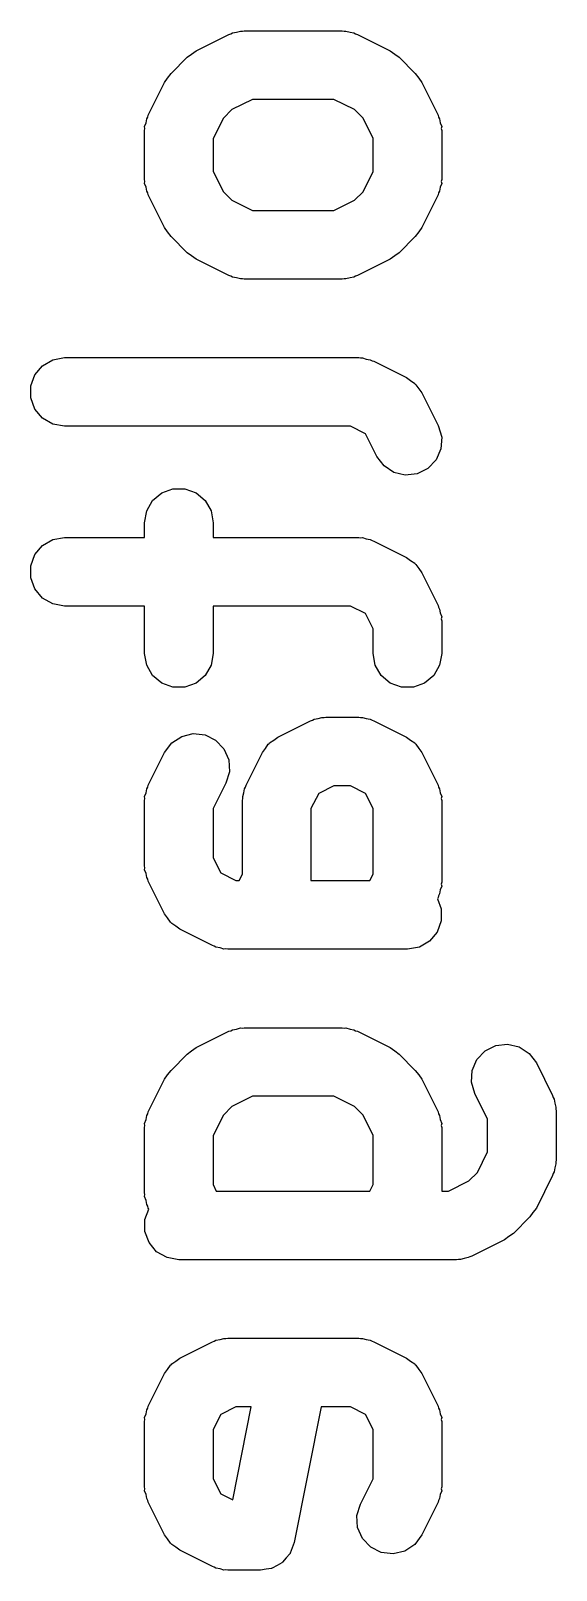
# Model space of a CAD drawing. Extents: x 91.3 to 189.8, y -113.5 to -60.4.
# Drawn here: x 166.514 to 168.046, y -69.553 to -65.068 of the extents above; entities that cross this region are included whole.
import ezdxf

# ---------------------------------------------------------------- set-up
doc = ezdxf.new("R2010")
doc.units = 0
doc.header["$MEASUREMENT"] = 0
doc.layers.add('BLACK', color=7, linetype='CONTINUOUS')

msp = doc.modelspace()

# ---------------------------------------------------------------- linework, layer by layer
at = {"layer": 'Black'}
for p, q in [((166.996, -65.1258), (167.091, -65.0782)), ((167.091, -65.0782), (167.097, -65.0765)), ((167.097, -65.0765), (167.102, -65.0737)), ((167.102, -65.0737), (167.114, -65.0716)), ((167.114, -65.0716), (167.125, -65.0683)), ((167.125, -65.0683), (167.131, -65.0686)), ((167.131, -65.0686), (167.136, -65.0676)), ((167.136, -65.0676), (167.422, -65.0676)), ((167.422, -65.0676), (167.428, -65.0686)), ((167.428, -65.0686), (167.433, -65.0683)), ((167.433, -65.0683), (167.445, -65.0716)), ((167.445, -65.0716), (167.456, -65.0737)), ((167.456, -65.0737), (167.461, -65.0765)), ((167.461, -65.0765), (167.467, -65.0782)), ((167.467, -65.0782), (167.562, -65.1258)), ((166.983, -65.1353), (166.996, -65.1258)), ((167.562, -65.1258), (167.575, -65.1353)), ((166.923, -65.1921), (166.97, -65.1445)), ((166.97, -65.1445), (166.983, -65.1353)), ((167.575, -65.1353), (167.588, -65.1445)), ((167.588, -65.1445), (167.635, -65.1921)), ((166.856, -65.3134), (166.904, -65.2181)), ((166.904, -65.2181), (166.913, -65.2053)), ((166.913, -65.2053), (166.923, -65.1921)), ((167.635, -65.1921), (167.645, -65.2053)), ((167.645, -65.2053), (167.654, -65.2181)), ((167.654, -65.2181), (167.702, -65.3134)), ((167.1, -65.2974), (167.076, -65.3221)), ((167.16, -65.2676), (167.1, -65.2974)), ((167.398, -65.2676), (167.16, -65.2676)), ((167.458, -65.2974), (167.398, -65.2676)), ((167.483, -65.3221), (167.458, -65.2974)), ((166.846, -65.3467), (166.85, -65.3354)), ((166.847, -65.3524), (166.846, -65.3467)), ((166.846, -65.3581), (166.847, -65.3524)), ((166.85, -65.3354), (166.852, -65.3239)), ((166.852, -65.3239), (166.855, -65.3189)), ((166.855, -65.3189), (166.856, -65.3134)), ((167.076, -65.3221), (167.046, -65.3817)), ((167.512, -65.3817), (167.483, -65.3221)), ((167.702, -65.3134), (167.703, -65.3189)), ((167.703, -65.3189), (167.706, -65.3239)), ((167.706, -65.3239), (167.708, -65.3354)), ((167.708, -65.3354), (167.712, -65.3467)), ((167.712, -65.3467), (167.711, -65.3524)), ((167.711, -65.3524), (167.712, -65.3581)), ((166.846, -65.501), (166.846, -65.3581)), ((167.046, -65.3817), (167.046, -65.4773)), ((167.512, -65.4773), (167.512, -65.3817)), ((167.712, -65.3581), (167.712, -65.501)), ((167.046, -65.4773), (167.076, -65.537)), ((167.483, -65.537), (167.512, -65.4773)), ((166.847, -65.5066), (166.846, -65.501)), ((166.846, -65.5124), (166.847, -65.5066)), ((166.85, -65.5236), (166.846, -65.5124)), ((166.852, -65.5352), (166.85, -65.5236)), ((166.855, -65.5401), (166.852, -65.5352)), ((167.706, -65.5352), (167.703, -65.5401)), ((167.708, -65.5236), (167.706, -65.5352)), ((167.712, -65.5124), (167.708, -65.5236)), ((167.712, -65.501), (167.711, -65.5066)), ((167.711, -65.5066), (167.712, -65.5124)), ((166.856, -65.5457), (166.855, -65.5401)), ((166.904, -65.6409), (166.856, -65.5457)), ((167.076, -65.537), (167.1, -65.5616)), ((167.1, -65.5616), (167.16, -65.5914)), ((167.398, -65.5914), (167.458, -65.5616)), ((167.458, -65.5616), (167.483, -65.537)), ((167.702, -65.5457), (167.654, -65.6409)), ((167.703, -65.5401), (167.702, -65.5457)), ((167.16, -65.5914), (167.398, -65.5914)), ((166.913, -65.6538), (166.904, -65.6409)), ((166.923, -65.6669), (166.913, -65.6538)), ((166.97, -65.7145), (166.923, -65.6669)), ((167.635, -65.6669), (167.588, -65.7145)), ((167.645, -65.6538), (167.635, -65.6669)), ((167.654, -65.6409), (167.645, -65.6538)), ((166.983, -65.7237), (166.97, -65.7145)), ((167.588, -65.7145), (167.575, -65.7237)), ((166.996, -65.7333), (166.983, -65.7237)), ((167.091, -65.7809), (166.996, -65.7333)), ((167.562, -65.7333), (167.467, -65.7809)), ((167.575, -65.7237), (167.562, -65.7333)), ((167.097, -65.7825), (167.091, -65.7809)), ((167.102, -65.7854), (167.097, -65.7825)), ((167.114, -65.7874), (167.102, -65.7854)), ((167.125, -65.7908), (167.114, -65.7874)), ((167.131, -65.7904), (167.125, -65.7908)), ((167.136, -65.7914), (167.131, -65.7904)), ((167.422, -65.7914), (167.136, -65.7914)), ((167.428, -65.7904), (167.422, -65.7914)), ((167.433, -65.7908), (167.428, -65.7904)), ((167.445, -65.7874), (167.433, -65.7908)), ((167.456, -65.7854), (167.445, -65.7874)), ((167.461, -65.7825), (167.456, -65.7854)), ((167.467, -65.7809), (167.461, -65.7825)), ((166.548, -66.0434), (166.578, -66.026)), ((166.578, -66.026), (166.612, -66.02)), ((166.612, -66.02), (167.47, -66.02)), ((167.47, -66.02), (167.475, -66.021)), ((167.475, -66.021), (167.481, -66.0207)), ((167.481, -66.0207), (167.492, -66.024)), ((167.492, -66.024), (167.504, -66.026)), ((167.504, -66.026), (167.509, -66.0289)), ((167.509, -66.0289), (167.514, -66.0306)), ((166.514, -66.1026), (166.526, -66.07)), ((166.526, -66.07), (166.548, -66.0434)), ((167.514, -66.0306), (167.609, -66.0782)), ((166.514, -66.1374), (166.514, -66.1026)), ((167.609, -66.0782), (167.621, -66.0869)), ((167.621, -66.0869), (167.634, -66.095)), ((167.634, -66.095), (167.635, -66.0972)), ((167.635, -66.0972), (167.637, -66.0989)), ((167.637, -66.0989), (167.645, -66.1111)), ((167.645, -66.1111), (167.654, -66.1229)), ((166.526, -66.17), (166.514, -66.1374)), ((167.654, -66.1229), (167.702, -66.2181)), ((166.548, -66.1966), (166.526, -66.17)), ((166.578, -66.214), (166.548, -66.1966)), ((166.612, -66.22), (166.578, -66.214)), ((167.446, -66.22), (166.612, -66.22)), ((167.49, -66.2422), (167.446, -66.22)), ((167.523, -66.3076), (167.49, -66.2422)), ((167.702, -66.2181), (167.712, -66.2514)), ((167.712, -66.2514), (167.71, -66.2861)), ((167.71, -66.2861), (167.696, -66.318)), ((167.544, -66.3355), (167.523, -66.3076)), ((167.573, -66.3546), (167.544, -66.3355)), ((167.672, -66.3432), (167.641, -66.3587)), ((167.696, -66.318), (167.672, -66.3432)), ((167.606, -66.3627), (167.573, -66.3546)), ((167.641, -66.3587), (167.606, -66.3627)), ((166.869, -66.4367), (166.896, -66.4143)), ((166.896, -66.4143), (166.928, -66.4025)), ((166.928, -66.4025), (166.963, -66.4025)), ((166.963, -66.4025), (166.996, -66.4143)), ((166.996, -66.4143), (167.022, -66.4367)), ((166.846, -66.501), (166.852, -66.4668)), ((166.852, -66.4668), (166.869, -66.4367)), ((167.022, -66.4367), (167.04, -66.4668)), ((167.04, -66.4668), (167.046, -66.501)), ((166.846, -66.5438), (166.846, -66.501)), ((167.046, -66.501), (167.046, -66.5438)), ((166.526, -66.5938), (166.548, -66.5672)), ((166.548, -66.5672), (166.578, -66.5498)), ((166.578, -66.5498), (166.612, -66.5438)), ((166.612, -66.5438), (166.846, -66.5438)), ((167.046, -66.5438), (167.47, -66.5438)), ((167.47, -66.5438), (167.475, -66.5448)), ((167.475, -66.5448), (167.481, -66.5445)), ((167.481, -66.5445), (167.492, -66.5478)), ((167.492, -66.5478), (167.504, -66.5498)), ((167.504, -66.5498), (167.509, -66.5527)), ((167.509, -66.5527), (167.514, -66.5544)), ((167.514, -66.5544), (167.609, -66.602)), ((166.514, -66.6264), (166.526, -66.5938)), ((167.609, -66.602), (167.621, -66.6107)), ((167.621, -66.6107), (167.634, -66.6188)), ((166.514, -66.6612), (166.514, -66.6264)), ((167.634, -66.6188), (167.635, -66.621)), ((167.635, -66.621), (167.637, -66.6227)), ((167.637, -66.6227), (167.645, -66.6349)), ((167.645, -66.6349), (167.654, -66.6467)), ((167.654, -66.6467), (167.702, -66.7419)), ((166.526, -66.6938), (166.514, -66.6612)), ((166.548, -66.7204), (166.526, -66.6938)), ((166.578, -66.7378), (166.548, -66.7204)), ((166.612, -66.7438), (166.578, -66.7378)), ((166.846, -66.7438), (166.612, -66.7438)), ((166.846, -66.8819), (166.846, -66.7438)), ((167.446, -66.7438), (167.046, -66.7438)), ((167.046, -66.7438), (167.046, -66.8819)), ((167.49, -66.766), (167.446, -66.7438)), ((167.702, -66.7419), (167.703, -66.7475)), ((167.512, -66.8103), (167.49, -66.766)), ((167.703, -66.7475), (167.706, -66.7525)), ((167.706, -66.7525), (167.708, -66.764)), ((167.708, -66.764), (167.712, -66.7752)), ((167.712, -66.7752), (167.711, -66.781)), ((167.711, -66.781), (167.712, -66.7867)), ((167.712, -66.7867), (167.712, -66.8819)), ((167.512, -66.8819), (167.512, -66.8103)), ((166.852, -66.9161), (166.846, -66.8819)), ((166.869, -66.9462), (166.852, -66.9161)), ((167.04, -66.9161), (167.022, -66.9462)), ((167.046, -66.8819), (167.04, -66.9161)), ((167.518, -66.9161), (167.512, -66.8819)), ((167.536, -66.9462), (167.518, -66.9161)), ((167.706, -66.9161), (167.689, -66.9462)), ((167.712, -66.8819), (167.706, -66.9161)), ((166.896, -66.9685), (166.869, -66.9462)), ((166.928, -66.9804), (166.896, -66.9685)), ((166.996, -66.9685), (166.963, -66.9804)), ((167.022, -66.9462), (166.996, -66.9685)), ((167.562, -66.9685), (167.536, -66.9462)), ((167.595, -66.9804), (167.562, -66.9685)), ((167.662, -66.9685), (167.63, -66.9804)), ((167.689, -66.9462), (167.662, -66.9685)), ((166.963, -66.9804), (166.928, -66.9804)), ((167.63, -66.9804), (167.595, -66.9804)), ((167.234, -67.1258), (167.33, -67.0782)), ((167.33, -67.0782), (167.335, -67.0765)), ((167.335, -67.0765), (167.34, -67.0737)), ((167.34, -67.0737), (167.352, -67.0716)), ((167.352, -67.0716), (167.363, -67.0683)), ((167.363, -67.0683), (167.369, -67.0686)), ((167.369, -67.0686), (167.374, -67.0676)), ((167.374, -67.0676), (167.47, -67.0676)), ((167.47, -67.0676), (167.475, -67.0686)), ((167.475, -67.0686), (167.481, -67.0683)), ((167.481, -67.0683), (167.492, -67.0716)), ((167.492, -67.0716), (167.504, -67.0737)), ((167.504, -67.0737), (167.509, -67.0765)), ((167.509, -67.0765), (167.514, -67.0782)), ((167.514, -67.0782), (167.609, -67.1258)), ((166.904, -67.1705), (166.925, -67.1426)), ((166.925, -67.1426), (166.954, -67.1235)), ((166.954, -67.1235), (166.987, -67.1154)), ((166.987, -67.1154), (167.022, -67.1194)), ((167.022, -67.1194), (167.053, -67.1349)), ((167.053, -67.1349), (167.077, -67.1601)), ((167.198, -67.1587), (167.206, -67.1465)), ((167.206, -67.1465), (167.209, -67.1448)), ((167.209, -67.1448), (167.21, -67.1426)), ((167.21, -67.1426), (167.223, -67.1345)), ((167.223, -67.1345), (167.234, -67.1258)), ((167.609, -67.1258), (167.621, -67.1345)), ((167.621, -67.1345), (167.634, -67.1426)), ((167.634, -67.1426), (167.635, -67.1448)), ((167.635, -67.1448), (167.637, -67.1465)), ((167.637, -67.1465), (167.645, -67.1587)), ((166.856, -67.2658), (166.904, -67.1705)), ((167.077, -67.1601), (167.091, -67.192)), ((167.091, -67.192), (167.093, -67.2267)), ((167.142, -67.2658), (167.19, -67.1705)), ((167.19, -67.1705), (167.198, -67.1587)), ((167.645, -67.1587), (167.654, -67.1705)), ((167.654, -67.1705), (167.702, -67.2658)), ((167.093, -67.2267), (167.083, -67.26)), ((166.85, -67.2878), (166.852, -67.2763)), ((166.852, -67.2763), (166.855, -67.2713)), ((166.855, -67.2713), (166.856, -67.2658)), ((167.083, -67.26), (167.046, -67.3341)), ((167.135, -67.2878), (167.137, -67.2763)), ((167.137, -67.2763), (167.14, -67.2713)), ((167.14, -67.2713), (167.142, -67.2658)), ((167.398, -67.2676), (167.354, -67.2898)), ((167.446, -67.2676), (167.398, -67.2676)), ((167.49, -67.2898), (167.446, -67.2676)), ((167.702, -67.2658), (167.703, -67.2713)), ((167.703, -67.2713), (167.706, -67.2763)), ((167.706, -67.2763), (167.708, -67.2878)), ((166.846, -67.299), (166.85, -67.2878)), ((166.847, -67.3048), (166.846, -67.299)), ((166.846, -67.3105), (166.847, -67.3048)), ((166.846, -67.501), (166.846, -67.3105)), ((167.131, -67.3105), (167.132, -67.3048)), ((167.131, -67.525), (167.131, -67.3105)), ((167.132, -67.299), (167.135, -67.2878)), ((167.132, -67.3048), (167.132, -67.299)), ((167.354, -67.2898), (167.331, -67.3341)), ((167.512, -67.3341), (167.49, -67.2898)), ((167.708, -67.2878), (167.712, -67.299)), ((167.712, -67.299), (167.711, -67.3048)), ((167.711, -67.3048), (167.712, -67.3105)), ((167.712, -67.3105), (167.712, -67.5486)), ((167.046, -67.3341), (167.046, -67.4773)), ((167.331, -67.3341), (167.331, -67.5438)), ((167.512, -67.525), (167.512, -67.3341)), ((166.847, -67.5066), (166.846, -67.501)), ((166.846, -67.5124), (166.847, -67.5066)), ((167.046, -67.4773), (167.068, -67.5217)), ((166.85, -67.5236), (166.846, -67.5124)), ((166.852, -67.5352), (166.85, -67.5236)), ((166.855, -67.5401), (166.852, -67.5352)), ((166.856, -67.5457), (166.855, -67.5401)), ((166.904, -67.6409), (166.856, -67.5457)), ((167.068, -67.5217), (167.112, -67.5438)), ((167.112, -67.5438), (167.122, -67.5438)), ((167.122, -67.5438), (167.131, -67.525)), ((167.331, -67.5438), (167.503, -67.5438)), ((167.503, -67.5438), (167.512, -67.525)), ((167.712, -67.5486), (167.711, -67.5543)), ((167.711, -67.5543), (167.712, -67.56)), ((167.702, -67.5933), (167.7, -67.5968)), ((167.7, -67.5968), (167.711, -67.6264)), ((167.703, -67.5878), (167.702, -67.5933)), ((167.706, -67.5828), (167.703, -67.5878)), ((167.708, -67.5712), (167.706, -67.5828)), ((167.712, -67.56), (167.708, -67.5712)), ((166.913, -67.6527), (166.904, -67.6409)), ((167.711, -67.6264), (167.711, -67.6612)), ((166.921, -67.6649), (166.913, -67.6527)), ((166.923, -67.6666), (166.921, -67.6649)), ((166.925, -67.6688), (166.923, -67.6666)), ((166.937, -67.6769), (166.925, -67.6688)), ((166.949, -67.6856), (166.937, -67.6769)), ((167.044, -67.7333), (166.949, -67.6856)), ((167.711, -67.6612), (167.699, -67.6938)), ((167.049, -67.7349), (167.044, -67.7333)), ((167.677, -67.7204), (167.647, -67.7378)), ((167.699, -67.6938), (167.677, -67.7204)), ((167.054, -67.7378), (167.049, -67.7349)), ((167.066, -67.7398), (167.054, -67.7378)), ((167.077, -67.7432), (167.066, -67.7398)), ((167.083, -67.7428), (167.077, -67.7432)), ((167.089, -67.7438), (167.083, -67.7428)), ((167.612, -67.7438), (167.089, -67.7438)), ((167.647, -67.7378), (167.612, -67.7438)), ((166.996, -68.0306), (167.091, -67.9829)), ((167.091, -67.9829), (167.097, -67.9813)), ((167.097, -67.9813), (167.102, -67.9784)), ((167.102, -67.9784), (167.114, -67.9764)), ((167.114, -67.9764), (167.125, -67.973)), ((167.125, -67.973), (167.131, -67.9734)), ((167.131, -67.9734), (167.136, -67.9724)), ((167.136, -67.9724), (167.422, -67.9724)), ((167.422, -67.9724), (167.428, -67.9734)), ((167.428, -67.9734), (167.433, -67.973)), ((167.433, -67.973), (167.445, -67.9764)), ((167.445, -67.9764), (167.456, -67.9784)), ((167.456, -67.9784), (167.461, -67.9813)), ((167.461, -67.9813), (167.467, -67.9829)), ((167.467, -67.9829), (167.562, -68.0306)), ((166.97, -68.0493), (166.983, -68.0401)), ((166.983, -68.0401), (166.996, -68.0306)), ((167.562, -68.0306), (167.575, -68.0401)), ((167.575, -68.0401), (167.588, -68.0493)), ((167.815, -68.0649), (167.839, -68.0397)), ((167.839, -68.0397), (167.87, -68.0242)), ((167.87, -68.0242), (167.904, -68.0202)), ((167.904, -68.0202), (167.938, -68.0282)), ((167.938, -68.0282), (167.967, -68.0474)), ((167.967, -68.0474), (167.988, -68.0753)), ((166.923, -68.0969), (166.97, -68.0493)), ((167.588, -68.0493), (167.635, -68.0969)), ((167.801, -68.0968), (167.815, -68.0649)), ((167.988, -68.0753), (168.035, -68.1705)), ((166.856, -68.2181), (166.904, -68.1229)), ((166.904, -68.1229), (166.913, -68.11)), ((166.913, -68.11), (166.923, -68.0969)), ((167.635, -68.0969), (167.645, -68.11)), ((167.645, -68.11), (167.654, -68.1229)), ((167.654, -68.1229), (167.702, -68.2181)), ((167.799, -68.1314), (167.801, -68.0968)), ((167.809, -68.1647), (167.799, -68.1314)), ((167.16, -68.1724), (167.1, -68.2022)), ((167.398, -68.1724), (167.16, -68.1724)), ((167.458, -68.2022), (167.398, -68.1724)), ((167.846, -68.2388), (167.809, -68.1647)), ((168.035, -68.1705), (168.037, -68.176)), ((168.037, -68.176), (168.04, -68.181)), ((168.04, -68.181), (168.042, -68.1926)), ((166.852, -68.2287), (166.855, -68.2237)), ((166.855, -68.2237), (166.856, -68.2181)), ((167.076, -68.2269), (167.046, -68.2865)), ((167.1, -68.2022), (167.076, -68.2269)), ((167.483, -68.2269), (167.458, -68.2022)), ((167.512, -68.2865), (167.483, -68.2269)), ((167.702, -68.2181), (167.703, -68.2237)), ((167.703, -68.2237), (167.706, -68.2287)), ((168.042, -68.1926), (168.045, -68.2038)), ((168.045, -68.2038), (168.045, -68.2096)), ((168.045, -68.2096), (168.046, -68.2152)), ((168.046, -68.2152), (168.046, -68.3581)), ((166.846, -68.2514), (166.85, -68.2402)), ((166.847, -68.2572), (166.846, -68.2514)), ((166.846, -68.2629), (166.847, -68.2572)), ((166.846, -68.4533), (166.846, -68.2629)), ((166.85, -68.2402), (166.852, -68.2287)), ((167.706, -68.2287), (167.708, -68.2402)), ((167.708, -68.2402), (167.712, -68.2514)), ((167.712, -68.2514), (167.711, -68.2572)), ((167.711, -68.2572), (167.712, -68.2629)), ((167.712, -68.2629), (167.712, -68.4486)), ((167.846, -68.3345), (167.846, -68.2388)), ((167.046, -68.2865), (167.046, -68.4297)), ((167.512, -68.4297), (167.512, -68.2865)), ((167.816, -68.3941), (167.846, -68.3345)), ((168.046, -68.3581), (168.045, -68.3638)), ((167.791, -68.4188), (167.816, -68.3941)), ((168.035, -68.4028), (167.988, -68.4981)), ((168.037, -68.3973), (168.035, -68.4028)), ((168.04, -68.3923), (168.037, -68.3973)), ((168.042, -68.3808), (168.04, -68.3923)), ((168.045, -68.3695), (168.042, -68.3808)), ((168.045, -68.3638), (168.045, -68.3695)), ((167.046, -68.4297), (167.055, -68.4486)), ((167.055, -68.4486), (167.503, -68.4486)), ((167.503, -68.4486), (167.512, -68.4297)), ((167.712, -68.4486), (167.732, -68.4486)), ((167.732, -68.4486), (167.791, -68.4188)), ((166.847, -68.459), (166.846, -68.4533)), ((166.846, -68.4648), (166.847, -68.459)), ((166.85, -68.476), (166.846, -68.4648)), ((166.852, -68.4875), (166.85, -68.476)), ((166.855, -68.4925), (166.852, -68.4875)), ((166.856, -68.4981), (166.855, -68.4925)), ((166.847, -68.5312), (166.858, -68.5016)), ((166.847, -68.5659), (166.847, -68.5312)), ((166.858, -68.5016), (166.856, -68.4981)), ((167.969, -68.524), (167.921, -68.5717)), ((167.978, -68.5109), (167.969, -68.524)), ((167.988, -68.4981), (167.978, -68.5109)), ((166.859, -68.5986), (166.847, -68.5659)), ((167.908, -68.5809), (167.895, -68.5904)), ((167.921, -68.5717), (167.908, -68.5809)), ((166.881, -68.6252), (166.859, -68.5986)), ((166.912, -68.6425), (166.881, -68.6252)), ((167.895, -68.5904), (167.8, -68.638)), ((166.946, -68.6486), (166.912, -68.6425)), ((167.755, -68.6486), (166.946, -68.6486)), ((167.761, -68.6476), (167.755, -68.6486)), ((167.767, -68.6479), (167.761, -68.6476)), ((167.778, -68.6446), (167.767, -68.6479)), ((167.789, -68.6425), (167.778, -68.6446)), ((167.794, -68.6397), (167.789, -68.6425)), ((167.8, -68.638), (167.794, -68.6397)), ((166.949, -68.9353), (167.044, -68.8877)), ((167.044, -68.8877), (167.049, -68.8861)), ((167.049, -68.8861), (167.054, -68.8832)), ((167.054, -68.8832), (167.066, -68.8811)), ((167.066, -68.8811), (167.077, -68.8778)), ((167.077, -68.8778), (167.083, -68.8781)), ((167.083, -68.8781), (167.089, -68.8771)), ((167.089, -68.8771), (167.47, -68.8771)), ((167.47, -68.8771), (167.475, -68.8781)), ((167.475, -68.8781), (167.481, -68.8778)), ((167.481, -68.8778), (167.492, -68.8811)), ((167.492, -68.8811), (167.504, -68.8832)), ((167.504, -68.8832), (167.509, -68.8861)), ((167.509, -68.8861), (167.514, -68.8877)), ((167.514, -68.8877), (167.609, -68.9353)), ((166.925, -68.9521), (166.937, -68.9441)), ((166.937, -68.9441), (166.949, -68.9353)), ((167.609, -68.9353), (167.621, -68.9441)), ((167.621, -68.9441), (167.634, -68.9521)), ((166.856, -69.0753), (166.904, -68.98)), ((166.904, -68.98), (166.913, -68.9682)), ((166.913, -68.9682), (166.921, -68.956)), ((166.921, -68.956), (166.923, -68.9544)), ((166.923, -68.9544), (166.925, -68.9521)), ((167.634, -68.9521), (167.635, -68.9544)), ((167.635, -68.9544), (167.637, -68.956)), ((167.637, -68.956), (167.645, -68.9682)), ((167.645, -68.9682), (167.654, -68.98)), ((167.654, -68.98), (167.702, -69.0753)), ((166.855, -69.0808), (166.856, -69.0753)), ((167.112, -69.0771), (167.068, -69.0993)), ((167.103, -69.3486), (167.157, -69.0771)), ((167.157, -69.0771), (167.112, -69.0771)), ((167.361, -69.0771), (167.282, -69.4729)), ((167.446, -69.0771), (167.361, -69.0771)), ((167.49, -69.0993), (167.446, -69.0771)), ((167.702, -69.0753), (167.703, -69.0808)), ((166.846, -69.1086), (166.85, -69.0973)), ((166.847, -69.1143), (166.846, -69.1086)), ((166.846, -69.12), (166.847, -69.1143)), ((166.846, -69.3105), (166.846, -69.12)), ((166.85, -69.0973), (166.852, -69.0858)), ((166.852, -69.0858), (166.855, -69.0808)), ((167.068, -69.0993), (167.046, -69.1436)), ((167.512, -69.1436), (167.49, -69.0993)), ((167.703, -69.0808), (167.706, -69.0858)), ((167.706, -69.0858), (167.708, -69.0973)), ((167.708, -69.0973), (167.712, -69.1086)), ((167.712, -69.1086), (167.711, -69.1143)), ((167.711, -69.1143), (167.712, -69.12)), ((167.712, -69.12), (167.712, -69.3105)), ((167.046, -69.1436), (167.046, -69.2869)), ((167.512, -69.2869), (167.512, -69.1436)), ((167.046, -69.2869), (167.068, -69.3312)), ((167.475, -69.361), (167.512, -69.2869)), ((166.847, -69.3162), (166.846, -69.3105)), ((166.846, -69.3219), (166.847, -69.3162)), ((166.85, -69.3331), (166.846, -69.3219)), ((166.852, -69.3447), (166.85, -69.3331)), ((166.855, -69.3497), (166.852, -69.3447)), ((167.068, -69.3312), (167.103, -69.3486)), ((167.706, -69.3447), (167.703, -69.3497)), ((167.708, -69.3331), (167.706, -69.3447)), ((167.712, -69.3219), (167.708, -69.3331)), ((167.712, -69.3105), (167.711, -69.3162)), ((167.711, -69.3162), (167.712, -69.3219)), ((166.856, -69.3552), (166.855, -69.3497)), ((166.904, -69.4504), (166.856, -69.3552)), ((167.465, -69.3943), (167.475, -69.361)), ((167.702, -69.3552), (167.654, -69.4504)), ((167.703, -69.3497), (167.702, -69.3552)), ((167.467, -69.429), (167.465, -69.3943)), ((167.481, -69.4608), (167.467, -69.429)), ((166.913, -69.4622), (166.904, -69.4504)), ((166.921, -69.4745), (166.913, -69.4622)), ((166.923, -69.4761), (166.921, -69.4745)), ((166.925, -69.4783), (166.923, -69.4761)), ((166.937, -69.4864), (166.925, -69.4783)), ((167.282, -69.4729), (167.276, -69.4881)), ((167.505, -69.486), (167.481, -69.4608)), ((167.634, -69.4783), (167.605, -69.4975)), ((167.654, -69.4504), (167.634, -69.4783)), ((166.949, -69.4952), (166.937, -69.4864)), ((167.044, -69.5428), (166.949, -69.4952)), ((167.259, -69.5175), (167.248, -69.5299)), ((167.269, -69.5053), (167.259, -69.5175)), ((167.27, -69.5042), (167.269, -69.5053)), ((167.276, -69.4881), (167.27, -69.5033)), ((167.27, -69.5033), (167.27, -69.5042)), ((167.536, -69.5016), (167.505, -69.486)), ((167.571, -69.5055), (167.536, -69.5016)), ((167.605, -69.4975), (167.571, -69.5055)), ((167.049, -69.5444), (167.044, -69.5428)), ((167.054, -69.5473), (167.049, -69.5444)), ((167.066, -69.5493), (167.054, -69.5473)), ((167.077, -69.5527), (167.066, -69.5493)), ((167.083, -69.5523), (167.077, -69.5527)), ((167.089, -69.5533), (167.083, -69.5523)), ((167.184, -69.5533), (167.089, -69.5533)), ((167.2, -69.5505), (167.184, -69.5533)), ((167.216, -69.5481), (167.2, -69.5505)), ((167.217, -69.5475), (167.216, -69.5481)), ((167.218, -69.5473), (167.217, -69.5475)), ((167.232, -69.5392), (167.218, -69.5473)), ((167.246, -69.5314), (167.232, -69.5392)), ((167.247, -69.5305), (167.246, -69.5314)), ((167.248, -69.5299), (167.247, -69.5305))]:
    msp.add_line(p, q, dxfattribs=at)

doc.saveas('drawing.dxf')
